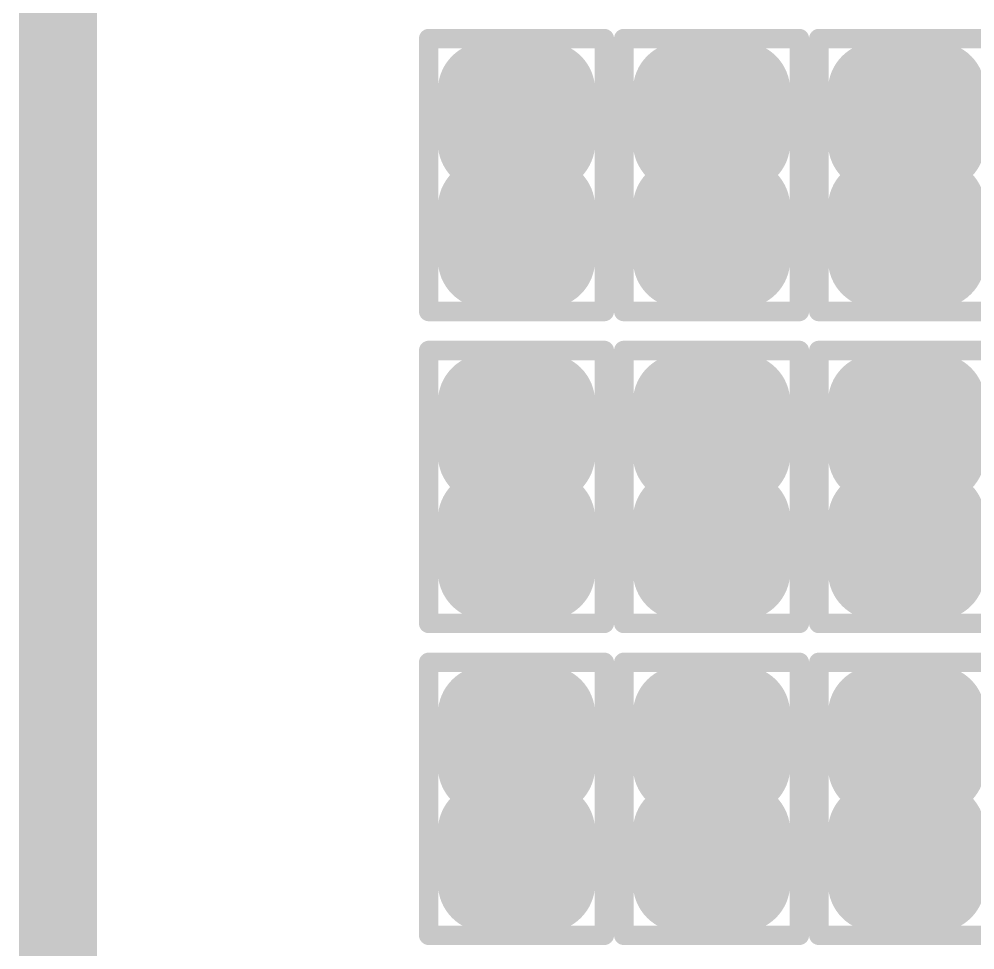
# Model space of a CAD drawing. Header units: millimetres. Extents: x 169 to 355, y 129 to 253.
# Drawn here: x 183.9 to 186.35, y 158.837 to 161.225 of the extents above; entities that cross this region are included whole.
import ezdxf

# ---------------------------------------------------------------- set-up
doc = ezdxf.new("R2010")
doc.units = ezdxf.units.MM
for name, color, linetype in [('BottomLayer', 5, 'Continuous'), ('BottomOverlay', 54, 'Continuous'), ('BottomPaste', 16, 'Continuous'), ('BottomSolder', 6, 'Continuous'), ('Mechanical1', 6, 'Continuous'), ('Mechanical15', 56, 'Continuous')]:
    doc.layers.add(name, color=color, linetype=linetype)

# ---------------------------------------------------------------- blocks, each defined once
blk = doc.blocks.new('R01005_B_1287')
at = {"layer": 'BottomLayer', "const_width": 0.0225}
for points in [[(-0.2287, 0.0775, 1), (-0.2063, 0.0775, 1)], [(-0.0937, 0.0775, 1), (-0.0712, 0.0775, 1)], [(0.0712, 0.0775, 1), (0.0937, 0.0775, 1)], [(0.2063, 0.0775, 1), (0.2287, 0.0775, 1)], [(-0.2287, -0.0775, 1), (-0.2063, -0.0775, 1)], [(-0.0937, -0.0775, 1), (-0.0712, -0.0775, 1)], [(0.0712, -0.0775, 1), (0.0937, -0.0775, 1)], [(0.2063, -0.0775, 1), (0.2287, -0.0775, 1)]]:
    blk.add_lwpolyline(points, format="xyb", close=True, dxfattribs=at)
at = {"layer": 'BottomLayer'}
for points in [[(-0.0825, -0.1), (-0.0825, 0.1), (-0.2175, -0.1), (-0.2175, 0.1)], [(0.2175, -0.1), (0.2175, 0.1), (0.0825, -0.1), (0.0825, 0.1)], [(-0.06, -0.0775), (-0.06, 0.0775), (-0.24, -0.0775), (-0.24, 0.0775)], [(0.24, -0.0775), (0.24, 0.0775), (0.06, -0.0775), (0.06, 0.0775)]]:
    blk.add_solid(points, dxfattribs=at)
at = {"layer": 'BottomPaste', "const_width": 0.0225}
for points in [[(-0.2287, 0.0775, 1), (-0.2063, 0.0775, 1)], [(-0.0937, 0.0775, 1), (-0.0712, 0.0775, 1)], [(0.0712, 0.0775, 1), (0.0937, 0.0775, 1)], [(0.2063, 0.0775, 1), (0.2287, 0.0775, 1)], [(-0.2287, -0.0775, 1), (-0.2063, -0.0775, 1)], [(-0.0937, -0.0775, 1), (-0.0712, -0.0775, 1)], [(0.0712, -0.0775, 1), (0.0937, -0.0775, 1)], [(0.2063, -0.0775, 1), (0.2287, -0.0775, 1)]]:
    blk.add_lwpolyline(points, format="xyb", close=True, dxfattribs=at)
at = {"layer": 'BottomPaste'}
for points in [[(-0.0825, -0.1), (-0.0825, 0.1), (-0.2175, -0.1), (-0.2175, 0.1)], [(0.2175, -0.1), (0.2175, 0.1), (0.0825, -0.1), (0.0825, 0.1)], [(-0.06, -0.0775), (-0.06, 0.0775), (-0.24, -0.0775), (-0.24, 0.0775)], [(0.24, -0.0775), (0.24, 0.0775), (0.06, -0.0775), (0.06, 0.0775)]]:
    blk.add_solid(points, dxfattribs=at)
at = {"layer": 'BottomSolder', "const_width": 0.1241}
for points in [[(-0.2795, 0.0775, 1), (-0.1555, 0.0775, 1)], [(-0.1445, 0.0775, 1), (-0.0204, 0.0775, 1)], [(0.0204, 0.0775, 1), (0.1445, 0.0775, 1)], [(0.1555, 0.0775, 1), (0.2795, 0.0775, 1)], [(-0.2795, -0.0775, 1), (-0.1555, -0.0775, 1)], [(-0.1445, -0.0775, 1), (-0.0204, -0.0775, 1)], [(0.0204, -0.0775, 1), (0.1445, -0.0775, 1)], [(0.1555, -0.0775, 1), (0.2795, -0.0775, 1)]]:
    blk.add_lwpolyline(points, format="xyb", close=True, dxfattribs=at)
at = {"layer": 'BottomSolder'}
for points in [[(-0.0825, -0.2016), (-0.0825, 0.2016), (-0.2175, -0.2016), (-0.2175, 0.2016)], [(0.2175, -0.2016), (0.2175, 0.2016), (0.0825, -0.2016), (0.0825, 0.2016)], [(0.0416, -0.0775), (0.0416, 0.0775), (-0.3416, -0.0775), (-0.3416, 0.0775)], [(0.3416, -0.0775), (0.3416, 0.0775), (-0.0416, -0.0775), (-0.0416, 0.0775)]]:
    blk.add_solid(points, dxfattribs=at)
at = {"layer": 'Mechanical1', "const_width": 0.05}
for points in [[(-0.1999, 0.0999), (-0.1999, -0.1001)], [(-0.1999, 0.0999), (0.2001, 0.0999)], [(0.2001, 0.0999), (0.2001, -0.1001)], [(-0.1999, -0.1001), (0.2001, -0.1001)]]:
    blk.add_lwpolyline(points, dxfattribs=at)
at = {"layer": 'Mechanical1', "const_width": 0.025}
for points in [[(-0.2124, 0.0999, 1), (-0.1874, 0.0999, 1)], [(-0.2124, 0.0999, 1), (-0.1874, 0.0999, 1)], [(0.1876, 0.0999, 1), (0.2126, 0.0999, 1)], [(0.1876, 0.0999, 1), (0.2126, 0.0999, 1)], [(-0.2124, -0.1001, 1), (-0.1874, -0.1001, 1)], [(-0.2124, -0.1001, 1), (-0.1874, -0.1001, 1)], [(0.1876, -0.1001, 1), (0.2126, -0.1001, 1)], [(0.1876, -0.1001, 1), (0.2126, -0.1001, 1)]]:
    blk.add_lwpolyline(points, format="xyb", close=True, dxfattribs=at)
at = {"layer": 'Mechanical15', "const_width": 0.05}
for points in [[(-0.35, 0.225), (-0.35, -0.225)], [(-0.35, 0.225), (0.35, 0.225)], [(0.35, 0.225), (0.35, -0.225)], [(0, 0.125), (0, -0.125)], [(-0.15, 0), (0.15, 0)], [(-0.35, -0.225), (0.35, -0.225)]]:
    blk.add_lwpolyline(points, dxfattribs=at)
at = {"layer": 'Mechanical15', "const_width": 0.025}
for points in [[(-0.3625, 0.225, 1), (-0.3375, 0.225, 1)], [(-0.3625, 0.225, 1), (-0.3375, 0.225, 1)], [(0.3375, 0.225, 1), (0.3625, 0.225, 1)], [(0.3375, 0.225, 1), (0.3625, 0.225, 1)], [(-0.0125, 0.125, 1), (0.0125, 0.125, 1)], [(-0.1625, 0, 1), (-0.1375, 0, 1)], [(0.1375, 0, 1), (0.1625, 0, 1)], [(-0.0125, -0.125, 1), (0.0125, -0.125, 1)], [(-0.3625, -0.225, 1), (-0.3375, -0.225, 1)], [(-0.3625, -0.225, 1), (-0.3375, -0.225, 1)], [(0.3375, -0.225, 1), (0.3625, -0.225, 1)], [(0.3375, -0.225, 1), (0.3625, -0.225, 1)]]:
    blk.add_lwpolyline(points, format="xyb", close=True, dxfattribs=at)
blk = doc.blocks.new('R01005_B_1288')
at = {"layer": 'BottomLayer', "const_width": 0.0225}
for points in [[(-0.2287, 0.0775, 1), (-0.2063, 0.0775, 1)], [(-0.0937, 0.0775, 1), (-0.0712, 0.0775, 1)], [(0.0712, 0.0775, 1), (0.0937, 0.0775, 1)], [(0.2063, 0.0775, 1), (0.2287, 0.0775, 1)], [(-0.2287, -0.0775, 1), (-0.2063, -0.0775, 1)], [(-0.0937, -0.0775, 1), (-0.0712, -0.0775, 1)], [(0.0712, -0.0775, 1), (0.0937, -0.0775, 1)], [(0.2063, -0.0775, 1), (0.2287, -0.0775, 1)]]:
    blk.add_lwpolyline(points, format="xyb", close=True, dxfattribs=at)
at = {"layer": 'BottomLayer'}
for points in [[(-0.0825, -0.1), (-0.0825, 0.1), (-0.2175, -0.1), (-0.2175, 0.1)], [(0.2175, -0.1), (0.2175, 0.1), (0.0825, -0.1), (0.0825, 0.1)], [(-0.06, -0.0775), (-0.06, 0.0775), (-0.24, -0.0775), (-0.24, 0.0775)], [(0.24, -0.0775), (0.24, 0.0775), (0.06, -0.0775), (0.06, 0.0775)]]:
    blk.add_solid(points, dxfattribs=at)
at = {"layer": 'BottomPaste', "const_width": 0.0225}
for points in [[(-0.2287, 0.0775, 1), (-0.2063, 0.0775, 1)], [(-0.0937, 0.0775, 1), (-0.0712, 0.0775, 1)], [(0.0712, 0.0775, 1), (0.0937, 0.0775, 1)], [(0.2063, 0.0775, 1), (0.2287, 0.0775, 1)], [(-0.2287, -0.0775, 1), (-0.2063, -0.0775, 1)], [(-0.0937, -0.0775, 1), (-0.0712, -0.0775, 1)], [(0.0712, -0.0775, 1), (0.0937, -0.0775, 1)], [(0.2063, -0.0775, 1), (0.2287, -0.0775, 1)]]:
    blk.add_lwpolyline(points, format="xyb", close=True, dxfattribs=at)
at = {"layer": 'BottomPaste'}
for points in [[(-0.0825, -0.1), (-0.0825, 0.1), (-0.2175, -0.1), (-0.2175, 0.1)], [(0.2175, -0.1), (0.2175, 0.1), (0.0825, -0.1), (0.0825, 0.1)], [(-0.06, -0.0775), (-0.06, 0.0775), (-0.24, -0.0775), (-0.24, 0.0775)], [(0.24, -0.0775), (0.24, 0.0775), (0.06, -0.0775), (0.06, 0.0775)]]:
    blk.add_solid(points, dxfattribs=at)
at = {"layer": 'BottomSolder', "const_width": 0.1241}
for points in [[(-0.2795, 0.0775, 1), (-0.1555, 0.0775, 1)], [(-0.1445, 0.0775, 1), (-0.0204, 0.0775, 1)], [(0.0204, 0.0775, 1), (0.1445, 0.0775, 1)], [(0.1555, 0.0775, 1), (0.2795, 0.0775, 1)], [(-0.2795, -0.0775, 1), (-0.1555, -0.0775, 1)], [(-0.1445, -0.0775, 1), (-0.0204, -0.0775, 1)], [(0.0204, -0.0775, 1), (0.1445, -0.0775, 1)], [(0.1555, -0.0775, 1), (0.2795, -0.0775, 1)]]:
    blk.add_lwpolyline(points, format="xyb", close=True, dxfattribs=at)
at = {"layer": 'BottomSolder'}
for points in [[(-0.0825, -0.2016), (-0.0825, 0.2016), (-0.2175, -0.2016), (-0.2175, 0.2016)], [(0.2175, -0.2016), (0.2175, 0.2016), (0.0825, -0.2016), (0.0825, 0.2016)], [(0.0416, -0.0775), (0.0416, 0.0775), (-0.3416, -0.0775), (-0.3416, 0.0775)], [(0.3416, -0.0775), (0.3416, 0.0775), (-0.0416, -0.0775), (-0.0416, 0.0775)]]:
    blk.add_solid(points, dxfattribs=at)
at = {"layer": 'Mechanical1', "const_width": 0.05}
for points in [[(-0.1999, 0.0999), (-0.1999, -0.1001)], [(-0.1999, 0.0999), (0.2001, 0.0999)], [(0.2001, 0.0999), (0.2001, -0.1001)], [(-0.1999, -0.1001), (0.2001, -0.1001)]]:
    blk.add_lwpolyline(points, dxfattribs=at)
at = {"layer": 'Mechanical1', "const_width": 0.025}
for points in [[(-0.2124, 0.0999, 1), (-0.1874, 0.0999, 1)], [(-0.2124, 0.0999, 1), (-0.1874, 0.0999, 1)], [(0.1876, 0.0999, 1), (0.2126, 0.0999, 1)], [(0.1876, 0.0999, 1), (0.2126, 0.0999, 1)], [(-0.2124, -0.1001, 1), (-0.1874, -0.1001, 1)], [(-0.2124, -0.1001, 1), (-0.1874, -0.1001, 1)], [(0.1876, -0.1001, 1), (0.2126, -0.1001, 1)], [(0.1876, -0.1001, 1), (0.2126, -0.1001, 1)]]:
    blk.add_lwpolyline(points, format="xyb", close=True, dxfattribs=at)
at = {"layer": 'Mechanical15', "const_width": 0.05}
for points in [[(-0.35, 0.225), (-0.35, -0.225)], [(-0.35, 0.225), (0.35, 0.225)], [(0.35, 0.225), (0.35, -0.225)], [(0, 0.125), (0, -0.125)], [(-0.15, 0), (0.15, 0)], [(-0.35, -0.225), (0.35, -0.225)]]:
    blk.add_lwpolyline(points, dxfattribs=at)
at = {"layer": 'Mechanical15', "const_width": 0.025}
for points in [[(-0.3625, 0.225, 1), (-0.3375, 0.225, 1)], [(-0.3625, 0.225, 1), (-0.3375, 0.225, 1)], [(0.3375, 0.225, 1), (0.3625, 0.225, 1)], [(0.3375, 0.225, 1), (0.3625, 0.225, 1)], [(-0.0125, 0.125, 1), (0.0125, 0.125, 1)], [(-0.1625, 0, 1), (-0.1375, 0, 1)], [(0.1375, 0, 1), (0.1625, 0, 1)], [(-0.0125, -0.125, 1), (0.0125, -0.125, 1)], [(-0.3625, -0.225, 1), (-0.3375, -0.225, 1)], [(-0.3625, -0.225, 1), (-0.3375, -0.225, 1)], [(0.3375, -0.225, 1), (0.3625, -0.225, 1)], [(0.3375, -0.225, 1), (0.3625, -0.225, 1)]]:
    blk.add_lwpolyline(points, format="xyb", close=True, dxfattribs=at)
blk = doc.blocks.new('R01005_B_1289')
at = {"layer": 'BottomLayer', "const_width": 0.0225}
for points in [[(-0.2287, 0.0775, 1), (-0.2063, 0.0775, 1)], [(-0.0937, 0.0775, 1), (-0.0712, 0.0775, 1)], [(0.0712, 0.0775, 1), (0.0937, 0.0775, 1)], [(0.2063, 0.0775, 1), (0.2287, 0.0775, 1)], [(-0.2287, -0.0775, 1), (-0.2063, -0.0775, 1)], [(-0.0937, -0.0775, 1), (-0.0712, -0.0775, 1)], [(0.0712, -0.0775, 1), (0.0937, -0.0775, 1)], [(0.2063, -0.0775, 1), (0.2287, -0.0775, 1)]]:
    blk.add_lwpolyline(points, format="xyb", close=True, dxfattribs=at)
at = {"layer": 'BottomLayer'}
for points in [[(-0.0825, -0.1), (-0.0825, 0.1), (-0.2175, -0.1), (-0.2175, 0.1)], [(0.2175, -0.1), (0.2175, 0.1), (0.0825, -0.1), (0.0825, 0.1)], [(-0.06, -0.0775), (-0.06, 0.0775), (-0.24, -0.0775), (-0.24, 0.0775)], [(0.24, -0.0775), (0.24, 0.0775), (0.06, -0.0775), (0.06, 0.0775)]]:
    blk.add_solid(points, dxfattribs=at)
at = {"layer": 'BottomPaste', "const_width": 0.0225}
for points in [[(-0.2287, 0.0775, 1), (-0.2063, 0.0775, 1)], [(-0.0937, 0.0775, 1), (-0.0712, 0.0775, 1)], [(0.0712, 0.0775, 1), (0.0937, 0.0775, 1)], [(0.2063, 0.0775, 1), (0.2287, 0.0775, 1)], [(-0.2287, -0.0775, 1), (-0.2063, -0.0775, 1)], [(-0.0937, -0.0775, 1), (-0.0712, -0.0775, 1)], [(0.0712, -0.0775, 1), (0.0937, -0.0775, 1)], [(0.2063, -0.0775, 1), (0.2287, -0.0775, 1)]]:
    blk.add_lwpolyline(points, format="xyb", close=True, dxfattribs=at)
at = {"layer": 'BottomPaste'}
for points in [[(-0.0825, -0.1), (-0.0825, 0.1), (-0.2175, -0.1), (-0.2175, 0.1)], [(0.2175, -0.1), (0.2175, 0.1), (0.0825, -0.1), (0.0825, 0.1)], [(-0.06, -0.0775), (-0.06, 0.0775), (-0.24, -0.0775), (-0.24, 0.0775)], [(0.24, -0.0775), (0.24, 0.0775), (0.06, -0.0775), (0.06, 0.0775)]]:
    blk.add_solid(points, dxfattribs=at)
at = {"layer": 'BottomSolder', "const_width": 0.1241}
for points in [[(-0.2795, 0.0775, 1), (-0.1555, 0.0775, 1)], [(-0.1445, 0.0775, 1), (-0.0204, 0.0775, 1)], [(0.0204, 0.0775, 1), (0.1445, 0.0775, 1)], [(0.1555, 0.0775, 1), (0.2795, 0.0775, 1)], [(-0.2795, -0.0775, 1), (-0.1555, -0.0775, 1)], [(-0.1445, -0.0775, 1), (-0.0204, -0.0775, 1)], [(0.0204, -0.0775, 1), (0.1445, -0.0775, 1)], [(0.1555, -0.0775, 1), (0.2795, -0.0775, 1)]]:
    blk.add_lwpolyline(points, format="xyb", close=True, dxfattribs=at)
at = {"layer": 'BottomSolder'}
for points in [[(-0.0825, -0.2016), (-0.0825, 0.2016), (-0.2175, -0.2016), (-0.2175, 0.2016)], [(0.2175, -0.2016), (0.2175, 0.2016), (0.0825, -0.2016), (0.0825, 0.2016)], [(0.0416, -0.0775), (0.0416, 0.0775), (-0.3416, -0.0775), (-0.3416, 0.0775)], [(0.3416, -0.0775), (0.3416, 0.0775), (-0.0416, -0.0775), (-0.0416, 0.0775)]]:
    blk.add_solid(points, dxfattribs=at)
at = {"layer": 'Mechanical1', "const_width": 0.05}
for points in [[(-0.1999, 0.0999), (-0.1999, -0.1001)], [(-0.1999, 0.0999), (0.2001, 0.0999)], [(0.2001, 0.0999), (0.2001, -0.1001)], [(-0.1999, -0.1001), (0.2001, -0.1001)]]:
    blk.add_lwpolyline(points, dxfattribs=at)
at = {"layer": 'Mechanical1', "const_width": 0.025}
for points in [[(-0.2124, 0.0999, 1), (-0.1874, 0.0999, 1)], [(-0.2124, 0.0999, 1), (-0.1874, 0.0999, 1)], [(0.1876, 0.0999, 1), (0.2126, 0.0999, 1)], [(0.1876, 0.0999, 1), (0.2126, 0.0999, 1)], [(-0.2124, -0.1001, 1), (-0.1874, -0.1001, 1)], [(-0.2124, -0.1001, 1), (-0.1874, -0.1001, 1)], [(0.1876, -0.1001, 1), (0.2126, -0.1001, 1)], [(0.1876, -0.1001, 1), (0.2126, -0.1001, 1)]]:
    blk.add_lwpolyline(points, format="xyb", close=True, dxfattribs=at)
at = {"layer": 'Mechanical15', "const_width": 0.05}
for points in [[(-0.35, 0.225), (-0.35, -0.225)], [(-0.35, 0.225), (0.35, 0.225)], [(0.35, 0.225), (0.35, -0.225)], [(0, 0.125), (0, -0.125)], [(-0.15, 0), (0.15, 0)], [(-0.35, -0.225), (0.35, -0.225)]]:
    blk.add_lwpolyline(points, dxfattribs=at)
at = {"layer": 'Mechanical15', "const_width": 0.025}
for points in [[(-0.3625, 0.225, 1), (-0.3375, 0.225, 1)], [(-0.3625, 0.225, 1), (-0.3375, 0.225, 1)], [(0.3375, 0.225, 1), (0.3625, 0.225, 1)], [(0.3375, 0.225, 1), (0.3625, 0.225, 1)], [(-0.0125, 0.125, 1), (0.0125, 0.125, 1)], [(-0.1625, 0, 1), (-0.1375, 0, 1)], [(0.1375, 0, 1), (0.1625, 0, 1)], [(-0.0125, -0.125, 1), (0.0125, -0.125, 1)], [(-0.3625, -0.225, 1), (-0.3375, -0.225, 1)], [(-0.3625, -0.225, 1), (-0.3375, -0.225, 1)], [(0.3375, -0.225, 1), (0.3625, -0.225, 1)], [(0.3375, -0.225, 1), (0.3625, -0.225, 1)]]:
    blk.add_lwpolyline(points, format="xyb", close=True, dxfattribs=at)
blk = doc.blocks.new('R01005_B_1322')
at = {"layer": 'BottomLayer', "const_width": 0.0225}
for points in [[(-0.2287, 0.0775, 1), (-0.2063, 0.0775, 1)], [(-0.0937, 0.0775, 1), (-0.0712, 0.0775, 1)], [(0.0712, 0.0775, 1), (0.0937, 0.0775, 1)], [(0.2063, 0.0775, 1), (0.2287, 0.0775, 1)], [(-0.2287, -0.0775, 1), (-0.2063, -0.0775, 1)], [(-0.0937, -0.0775, 1), (-0.0712, -0.0775, 1)], [(0.0712, -0.0775, 1), (0.0937, -0.0775, 1)], [(0.2063, -0.0775, 1), (0.2287, -0.0775, 1)]]:
    blk.add_lwpolyline(points, format="xyb", close=True, dxfattribs=at)
at = {"layer": 'BottomLayer'}
for points in [[(-0.0825, -0.1), (-0.0825, 0.1), (-0.2175, -0.1), (-0.2175, 0.1)], [(0.2175, -0.1), (0.2175, 0.1), (0.0825, -0.1), (0.0825, 0.1)], [(-0.06, -0.0775), (-0.06, 0.0775), (-0.24, -0.0775), (-0.24, 0.0775)], [(0.24, -0.0775), (0.24, 0.0775), (0.06, -0.0775), (0.06, 0.0775)]]:
    blk.add_solid(points, dxfattribs=at)
at = {"layer": 'BottomPaste', "const_width": 0.0225}
for points in [[(-0.2287, 0.0775, 1), (-0.2063, 0.0775, 1)], [(-0.0937, 0.0775, 1), (-0.0712, 0.0775, 1)], [(0.0712, 0.0775, 1), (0.0937, 0.0775, 1)], [(0.2063, 0.0775, 1), (0.2287, 0.0775, 1)], [(-0.2287, -0.0775, 1), (-0.2063, -0.0775, 1)], [(-0.0937, -0.0775, 1), (-0.0712, -0.0775, 1)], [(0.0712, -0.0775, 1), (0.0937, -0.0775, 1)], [(0.2063, -0.0775, 1), (0.2287, -0.0775, 1)]]:
    blk.add_lwpolyline(points, format="xyb", close=True, dxfattribs=at)
at = {"layer": 'BottomPaste'}
for points in [[(-0.0825, -0.1), (-0.0825, 0.1), (-0.2175, -0.1), (-0.2175, 0.1)], [(0.2175, -0.1), (0.2175, 0.1), (0.0825, -0.1), (0.0825, 0.1)], [(-0.06, -0.0775), (-0.06, 0.0775), (-0.24, -0.0775), (-0.24, 0.0775)], [(0.24, -0.0775), (0.24, 0.0775), (0.06, -0.0775), (0.06, 0.0775)]]:
    blk.add_solid(points, dxfattribs=at)
at = {"layer": 'BottomSolder', "const_width": 0.1241}
for points in [[(-0.2795, 0.0775, 1), (-0.1555, 0.0775, 1)], [(-0.1445, 0.0775, 1), (-0.0204, 0.0775, 1)], [(0.0204, 0.0775, 1), (0.1445, 0.0775, 1)], [(0.1555, 0.0775, 1), (0.2795, 0.0775, 1)], [(-0.2795, -0.0775, 1), (-0.1555, -0.0775, 1)], [(-0.1445, -0.0775, 1), (-0.0204, -0.0775, 1)], [(0.0204, -0.0775, 1), (0.1445, -0.0775, 1)], [(0.1555, -0.0775, 1), (0.2795, -0.0775, 1)]]:
    blk.add_lwpolyline(points, format="xyb", close=True, dxfattribs=at)
at = {"layer": 'BottomSolder'}
for points in [[(-0.0825, -0.2016), (-0.0825, 0.2016), (-0.2175, -0.2016), (-0.2175, 0.2016)], [(0.2175, -0.2016), (0.2175, 0.2016), (0.0825, -0.2016), (0.0825, 0.2016)], [(0.0416, -0.0775), (0.0416, 0.0775), (-0.3416, -0.0775), (-0.3416, 0.0775)], [(0.3416, -0.0775), (0.3416, 0.0775), (-0.0416, -0.0775), (-0.0416, 0.0775)]]:
    blk.add_solid(points, dxfattribs=at)
at = {"layer": 'Mechanical1', "const_width": 0.05}
for points in [[(-0.1999, 0.0999), (-0.1999, -0.1001)], [(-0.1999, 0.0999), (0.2001, 0.0999)], [(0.2001, 0.0999), (0.2001, -0.1001)], [(-0.1999, -0.1001), (0.2001, -0.1001)]]:
    blk.add_lwpolyline(points, dxfattribs=at)
at = {"layer": 'Mechanical1', "const_width": 0.025}
for points in [[(-0.2124, 0.0999, 1), (-0.1874, 0.0999, 1)], [(-0.2124, 0.0999, 1), (-0.1874, 0.0999, 1)], [(0.1876, 0.0999, 1), (0.2126, 0.0999, 1)], [(0.1876, 0.0999, 1), (0.2126, 0.0999, 1)], [(-0.2124, -0.1001, 1), (-0.1874, -0.1001, 1)], [(-0.2124, -0.1001, 1), (-0.1874, -0.1001, 1)], [(0.1876, -0.1001, 1), (0.2126, -0.1001, 1)], [(0.1876, -0.1001, 1), (0.2126, -0.1001, 1)]]:
    blk.add_lwpolyline(points, format="xyb", close=True, dxfattribs=at)
at = {"layer": 'Mechanical15', "const_width": 0.05}
for points in [[(-0.35, 0.225), (-0.35, -0.225)], [(-0.35, 0.225), (0.35, 0.225)], [(0.35, 0.225), (0.35, -0.225)], [(0, 0.125), (0, -0.125)], [(-0.15, 0), (0.15, 0)], [(-0.35, -0.225), (0.35, -0.225)]]:
    blk.add_lwpolyline(points, dxfattribs=at)
at = {"layer": 'Mechanical15', "const_width": 0.025}
for points in [[(-0.3625, 0.225, 1), (-0.3375, 0.225, 1)], [(-0.3625, 0.225, 1), (-0.3375, 0.225, 1)], [(0.3375, 0.225, 1), (0.3625, 0.225, 1)], [(0.3375, 0.225, 1), (0.3625, 0.225, 1)], [(-0.0125, 0.125, 1), (0.0125, 0.125, 1)], [(-0.1625, 0, 1), (-0.1375, 0, 1)], [(0.1375, 0, 1), (0.1625, 0, 1)], [(-0.0125, -0.125, 1), (0.0125, -0.125, 1)], [(-0.3625, -0.225, 1), (-0.3375, -0.225, 1)], [(-0.3625, -0.225, 1), (-0.3375, -0.225, 1)], [(0.3375, -0.225, 1), (0.3625, -0.225, 1)], [(0.3375, -0.225, 1), (0.3625, -0.225, 1)]]:
    blk.add_lwpolyline(points, format="xyb", close=True, dxfattribs=at)
blk = doc.blocks.new('R01005_B_1337')
at = {"layer": 'BottomLayer', "const_width": 0.0225}
for points in [[(-0.2287, 0.0775, 1), (-0.2063, 0.0775, 1)], [(-0.0937, 0.0775, 1), (-0.0712, 0.0775, 1)], [(0.0712, 0.0775, 1), (0.0937, 0.0775, 1)], [(0.2063, 0.0775, 1), (0.2287, 0.0775, 1)], [(-0.2287, -0.0775, 1), (-0.2063, -0.0775, 1)], [(-0.0937, -0.0775, 1), (-0.0712, -0.0775, 1)], [(0.0712, -0.0775, 1), (0.0937, -0.0775, 1)], [(0.2063, -0.0775, 1), (0.2287, -0.0775, 1)]]:
    blk.add_lwpolyline(points, format="xyb", close=True, dxfattribs=at)
at = {"layer": 'BottomLayer'}
for points in [[(-0.0825, -0.1), (-0.0825, 0.1), (-0.2175, -0.1), (-0.2175, 0.1)], [(0.2175, -0.1), (0.2175, 0.1), (0.0825, -0.1), (0.0825, 0.1)], [(-0.06, -0.0775), (-0.06, 0.0775), (-0.24, -0.0775), (-0.24, 0.0775)], [(0.24, -0.0775), (0.24, 0.0775), (0.06, -0.0775), (0.06, 0.0775)]]:
    blk.add_solid(points, dxfattribs=at)
at = {"layer": 'BottomPaste', "const_width": 0.0225}
for points in [[(-0.2287, 0.0775, 1), (-0.2063, 0.0775, 1)], [(-0.0937, 0.0775, 1), (-0.0712, 0.0775, 1)], [(0.0712, 0.0775, 1), (0.0937, 0.0775, 1)], [(0.2063, 0.0775, 1), (0.2287, 0.0775, 1)], [(-0.2287, -0.0775, 1), (-0.2063, -0.0775, 1)], [(-0.0937, -0.0775, 1), (-0.0712, -0.0775, 1)], [(0.0712, -0.0775, 1), (0.0937, -0.0775, 1)], [(0.2063, -0.0775, 1), (0.2287, -0.0775, 1)]]:
    blk.add_lwpolyline(points, format="xyb", close=True, dxfattribs=at)
at = {"layer": 'BottomPaste'}
for points in [[(-0.0825, -0.1), (-0.0825, 0.1), (-0.2175, -0.1), (-0.2175, 0.1)], [(0.2175, -0.1), (0.2175, 0.1), (0.0825, -0.1), (0.0825, 0.1)], [(-0.06, -0.0775), (-0.06, 0.0775), (-0.24, -0.0775), (-0.24, 0.0775)], [(0.24, -0.0775), (0.24, 0.0775), (0.06, -0.0775), (0.06, 0.0775)]]:
    blk.add_solid(points, dxfattribs=at)
at = {"layer": 'BottomSolder', "const_width": 0.1241}
for points in [[(-0.2795, 0.0775, 1), (-0.1555, 0.0775, 1)], [(-0.1445, 0.0775, 1), (-0.0204, 0.0775, 1)], [(0.0204, 0.0775, 1), (0.1445, 0.0775, 1)], [(0.1555, 0.0775, 1), (0.2795, 0.0775, 1)], [(-0.2795, -0.0775, 1), (-0.1555, -0.0775, 1)], [(-0.1445, -0.0775, 1), (-0.0204, -0.0775, 1)], [(0.0204, -0.0775, 1), (0.1445, -0.0775, 1)], [(0.1555, -0.0775, 1), (0.2795, -0.0775, 1)]]:
    blk.add_lwpolyline(points, format="xyb", close=True, dxfattribs=at)
at = {"layer": 'BottomSolder'}
for points in [[(-0.0825, -0.2016), (-0.0825, 0.2016), (-0.2175, -0.2016), (-0.2175, 0.2016)], [(0.2175, -0.2016), (0.2175, 0.2016), (0.0825, -0.2016), (0.0825, 0.2016)], [(0.0416, -0.0775), (0.0416, 0.0775), (-0.3416, -0.0775), (-0.3416, 0.0775)], [(0.3416, -0.0775), (0.3416, 0.0775), (-0.0416, -0.0775), (-0.0416, 0.0775)]]:
    blk.add_solid(points, dxfattribs=at)
at = {"layer": 'Mechanical1', "const_width": 0.05}
for points in [[(-0.1999, 0.0999), (-0.1999, -0.1001)], [(-0.1999, 0.0999), (0.2001, 0.0999)], [(0.2001, 0.0999), (0.2001, -0.1001)], [(-0.1999, -0.1001), (0.2001, -0.1001)]]:
    blk.add_lwpolyline(points, dxfattribs=at)
at = {"layer": 'Mechanical1', "const_width": 0.025}
for points in [[(-0.2124, 0.0999, 1), (-0.1874, 0.0999, 1)], [(-0.2124, 0.0999, 1), (-0.1874, 0.0999, 1)], [(0.1876, 0.0999, 1), (0.2126, 0.0999, 1)], [(0.1876, 0.0999, 1), (0.2126, 0.0999, 1)], [(-0.2124, -0.1001, 1), (-0.1874, -0.1001, 1)], [(-0.2124, -0.1001, 1), (-0.1874, -0.1001, 1)], [(0.1876, -0.1001, 1), (0.2126, -0.1001, 1)], [(0.1876, -0.1001, 1), (0.2126, -0.1001, 1)]]:
    blk.add_lwpolyline(points, format="xyb", close=True, dxfattribs=at)
at = {"layer": 'Mechanical15', "const_width": 0.05}
for points in [[(-0.35, 0.225), (-0.35, -0.225)], [(-0.35, 0.225), (0.35, 0.225)], [(0.35, 0.225), (0.35, -0.225)], [(0, 0.125), (0, -0.125)], [(-0.15, 0), (0.15, 0)], [(-0.35, -0.225), (0.35, -0.225)]]:
    blk.add_lwpolyline(points, dxfattribs=at)
at = {"layer": 'Mechanical15', "const_width": 0.025}
for points in [[(-0.3625, 0.225, 1), (-0.3375, 0.225, 1)], [(-0.3625, 0.225, 1), (-0.3375, 0.225, 1)], [(0.3375, 0.225, 1), (0.3625, 0.225, 1)], [(0.3375, 0.225, 1), (0.3625, 0.225, 1)], [(-0.0125, 0.125, 1), (0.0125, 0.125, 1)], [(-0.1625, 0, 1), (-0.1375, 0, 1)], [(0.1375, 0, 1), (0.1625, 0, 1)], [(-0.0125, -0.125, 1), (0.0125, -0.125, 1)], [(-0.3625, -0.225, 1), (-0.3375, -0.225, 1)], [(-0.3625, -0.225, 1), (-0.3375, -0.225, 1)], [(0.3375, -0.225, 1), (0.3625, -0.225, 1)], [(0.3375, -0.225, 1), (0.3625, -0.225, 1)]]:
    blk.add_lwpolyline(points, format="xyb", close=True, dxfattribs=at)
blk = doc.blocks.new('R01005_B_1338')
at = {"layer": 'BottomLayer', "const_width": 0.0225}
for points in [[(-0.2287, 0.0775, 1), (-0.2063, 0.0775, 1)], [(-0.0937, 0.0775, 1), (-0.0712, 0.0775, 1)], [(0.0712, 0.0775, 1), (0.0937, 0.0775, 1)], [(0.2063, 0.0775, 1), (0.2287, 0.0775, 1)], [(-0.2287, -0.0775, 1), (-0.2063, -0.0775, 1)], [(-0.0937, -0.0775, 1), (-0.0712, -0.0775, 1)], [(0.0712, -0.0775, 1), (0.0937, -0.0775, 1)], [(0.2063, -0.0775, 1), (0.2287, -0.0775, 1)]]:
    blk.add_lwpolyline(points, format="xyb", close=True, dxfattribs=at)
at = {"layer": 'BottomLayer'}
for points in [[(-0.0825, -0.1), (-0.0825, 0.1), (-0.2175, -0.1), (-0.2175, 0.1)], [(0.2175, -0.1), (0.2175, 0.1), (0.0825, -0.1), (0.0825, 0.1)], [(-0.06, -0.0775), (-0.06, 0.0775), (-0.24, -0.0775), (-0.24, 0.0775)], [(0.24, -0.0775), (0.24, 0.0775), (0.06, -0.0775), (0.06, 0.0775)]]:
    blk.add_solid(points, dxfattribs=at)
at = {"layer": 'BottomPaste', "const_width": 0.0225}
for points in [[(-0.2287, 0.0775, 1), (-0.2063, 0.0775, 1)], [(-0.0937, 0.0775, 1), (-0.0712, 0.0775, 1)], [(0.0712, 0.0775, 1), (0.0937, 0.0775, 1)], [(0.2063, 0.0775, 1), (0.2287, 0.0775, 1)], [(-0.2287, -0.0775, 1), (-0.2063, -0.0775, 1)], [(-0.0937, -0.0775, 1), (-0.0712, -0.0775, 1)], [(0.0712, -0.0775, 1), (0.0937, -0.0775, 1)], [(0.2063, -0.0775, 1), (0.2287, -0.0775, 1)]]:
    blk.add_lwpolyline(points, format="xyb", close=True, dxfattribs=at)
at = {"layer": 'BottomPaste'}
for points in [[(-0.0825, -0.1), (-0.0825, 0.1), (-0.2175, -0.1), (-0.2175, 0.1)], [(0.2175, -0.1), (0.2175, 0.1), (0.0825, -0.1), (0.0825, 0.1)], [(-0.06, -0.0775), (-0.06, 0.0775), (-0.24, -0.0775), (-0.24, 0.0775)], [(0.24, -0.0775), (0.24, 0.0775), (0.06, -0.0775), (0.06, 0.0775)]]:
    blk.add_solid(points, dxfattribs=at)
at = {"layer": 'BottomSolder', "const_width": 0.1241}
for points in [[(-0.2795, 0.0775, 1), (-0.1555, 0.0775, 1)], [(-0.1445, 0.0775, 1), (-0.0204, 0.0775, 1)], [(0.0204, 0.0775, 1), (0.1445, 0.0775, 1)], [(0.1555, 0.0775, 1), (0.2795, 0.0775, 1)], [(-0.2795, -0.0775, 1), (-0.1555, -0.0775, 1)], [(-0.1445, -0.0775, 1), (-0.0204, -0.0775, 1)], [(0.0204, -0.0775, 1), (0.1445, -0.0775, 1)], [(0.1555, -0.0775, 1), (0.2795, -0.0775, 1)]]:
    blk.add_lwpolyline(points, format="xyb", close=True, dxfattribs=at)
at = {"layer": 'BottomSolder'}
for points in [[(-0.0825, -0.2016), (-0.0825, 0.2016), (-0.2175, -0.2016), (-0.2175, 0.2016)], [(0.2175, -0.2016), (0.2175, 0.2016), (0.0825, -0.2016), (0.0825, 0.2016)], [(0.0416, -0.0775), (0.0416, 0.0775), (-0.3416, -0.0775), (-0.3416, 0.0775)], [(0.3416, -0.0775), (0.3416, 0.0775), (-0.0416, -0.0775), (-0.0416, 0.0775)]]:
    blk.add_solid(points, dxfattribs=at)
at = {"layer": 'Mechanical1', "const_width": 0.05}
for points in [[(-0.1999, 0.0999), (-0.1999, -0.1001)], [(-0.1999, 0.0999), (0.2001, 0.0999)], [(0.2001, 0.0999), (0.2001, -0.1001)], [(-0.1999, -0.1001), (0.2001, -0.1001)]]:
    blk.add_lwpolyline(points, dxfattribs=at)
at = {"layer": 'Mechanical1', "const_width": 0.025}
for points in [[(-0.2124, 0.0999, 1), (-0.1874, 0.0999, 1)], [(-0.2124, 0.0999, 1), (-0.1874, 0.0999, 1)], [(0.1876, 0.0999, 1), (0.2126, 0.0999, 1)], [(0.1876, 0.0999, 1), (0.2126, 0.0999, 1)], [(-0.2124, -0.1001, 1), (-0.1874, -0.1001, 1)], [(-0.2124, -0.1001, 1), (-0.1874, -0.1001, 1)], [(0.1876, -0.1001, 1), (0.2126, -0.1001, 1)], [(0.1876, -0.1001, 1), (0.2126, -0.1001, 1)]]:
    blk.add_lwpolyline(points, format="xyb", close=True, dxfattribs=at)
at = {"layer": 'Mechanical15', "const_width": 0.05}
for points in [[(-0.35, 0.225), (-0.35, -0.225)], [(-0.35, 0.225), (0.35, 0.225)], [(0.35, 0.225), (0.35, -0.225)], [(0, 0.125), (0, -0.125)], [(-0.15, 0), (0.15, 0)], [(-0.35, -0.225), (0.35, -0.225)]]:
    blk.add_lwpolyline(points, dxfattribs=at)
at = {"layer": 'Mechanical15', "const_width": 0.025}
for points in [[(-0.3625, 0.225, 1), (-0.3375, 0.225, 1)], [(-0.3625, 0.225, 1), (-0.3375, 0.225, 1)], [(0.3375, 0.225, 1), (0.3625, 0.225, 1)], [(0.3375, 0.225, 1), (0.3625, 0.225, 1)], [(-0.0125, 0.125, 1), (0.0125, 0.125, 1)], [(-0.1625, 0, 1), (-0.1375, 0, 1)], [(0.1375, 0, 1), (0.1625, 0, 1)], [(-0.0125, -0.125, 1), (0.0125, -0.125, 1)], [(-0.3625, -0.225, 1), (-0.3375, -0.225, 1)], [(-0.3625, -0.225, 1), (-0.3375, -0.225, 1)], [(0.3375, -0.225, 1), (0.3625, -0.225, 1)], [(0.3375, -0.225, 1), (0.3625, -0.225, 1)]]:
    blk.add_lwpolyline(points, format="xyb", close=True, dxfattribs=at)
blk = doc.blocks.new('R01005_B_1347')
at = {"layer": 'BottomLayer', "const_width": 0.0225}
for points in [[(-0.2287, 0.0775, 1), (-0.2063, 0.0775, 1)], [(-0.0937, 0.0775, 1), (-0.0712, 0.0775, 1)], [(0.0712, 0.0775, 1), (0.0937, 0.0775, 1)], [(0.2063, 0.0775, 1), (0.2287, 0.0775, 1)], [(-0.2287, -0.0775, 1), (-0.2063, -0.0775, 1)], [(-0.0937, -0.0775, 1), (-0.0712, -0.0775, 1)], [(0.0712, -0.0775, 1), (0.0937, -0.0775, 1)], [(0.2063, -0.0775, 1), (0.2287, -0.0775, 1)]]:
    blk.add_lwpolyline(points, format="xyb", close=True, dxfattribs=at)
at = {"layer": 'BottomLayer'}
for points in [[(-0.0825, -0.1), (-0.0825, 0.1), (-0.2175, -0.1), (-0.2175, 0.1)], [(0.2175, -0.1), (0.2175, 0.1), (0.0825, -0.1), (0.0825, 0.1)], [(-0.06, -0.0775), (-0.06, 0.0775), (-0.24, -0.0775), (-0.24, 0.0775)], [(0.24, -0.0775), (0.24, 0.0775), (0.06, -0.0775), (0.06, 0.0775)]]:
    blk.add_solid(points, dxfattribs=at)
at = {"layer": 'BottomPaste', "const_width": 0.0225}
for points in [[(-0.2287, 0.0775, 1), (-0.2063, 0.0775, 1)], [(-0.0937, 0.0775, 1), (-0.0712, 0.0775, 1)], [(0.0712, 0.0775, 1), (0.0937, 0.0775, 1)], [(0.2063, 0.0775, 1), (0.2287, 0.0775, 1)], [(-0.2287, -0.0775, 1), (-0.2063, -0.0775, 1)], [(-0.0937, -0.0775, 1), (-0.0712, -0.0775, 1)], [(0.0712, -0.0775, 1), (0.0937, -0.0775, 1)], [(0.2063, -0.0775, 1), (0.2287, -0.0775, 1)]]:
    blk.add_lwpolyline(points, format="xyb", close=True, dxfattribs=at)
at = {"layer": 'BottomPaste'}
for points in [[(-0.0825, -0.1), (-0.0825, 0.1), (-0.2175, -0.1), (-0.2175, 0.1)], [(0.2175, -0.1), (0.2175, 0.1), (0.0825, -0.1), (0.0825, 0.1)], [(-0.06, -0.0775), (-0.06, 0.0775), (-0.24, -0.0775), (-0.24, 0.0775)], [(0.24, -0.0775), (0.24, 0.0775), (0.06, -0.0775), (0.06, 0.0775)]]:
    blk.add_solid(points, dxfattribs=at)
at = {"layer": 'BottomSolder', "const_width": 0.1241}
for points in [[(-0.2795, 0.0775, 1), (-0.1555, 0.0775, 1)], [(-0.1445, 0.0775, 1), (-0.0204, 0.0775, 1)], [(0.0204, 0.0775, 1), (0.1445, 0.0775, 1)], [(0.1555, 0.0775, 1), (0.2795, 0.0775, 1)], [(-0.2795, -0.0775, 1), (-0.1555, -0.0775, 1)], [(-0.1445, -0.0775, 1), (-0.0204, -0.0775, 1)], [(0.0204, -0.0775, 1), (0.1445, -0.0775, 1)], [(0.1555, -0.0775, 1), (0.2795, -0.0775, 1)]]:
    blk.add_lwpolyline(points, format="xyb", close=True, dxfattribs=at)
at = {"layer": 'BottomSolder'}
for points in [[(-0.0825, -0.2016), (-0.0825, 0.2016), (-0.2175, -0.2016), (-0.2175, 0.2016)], [(0.2175, -0.2016), (0.2175, 0.2016), (0.0825, -0.2016), (0.0825, 0.2016)], [(0.0416, -0.0775), (0.0416, 0.0775), (-0.3416, -0.0775), (-0.3416, 0.0775)], [(0.3416, -0.0775), (0.3416, 0.0775), (-0.0416, -0.0775), (-0.0416, 0.0775)]]:
    blk.add_solid(points, dxfattribs=at)
at = {"layer": 'Mechanical1', "const_width": 0.05}
for points in [[(-0.1999, 0.0999), (-0.1999, -0.1001)], [(-0.1999, 0.0999), (0.2001, 0.0999)], [(0.2001, 0.0999), (0.2001, -0.1001)], [(-0.1999, -0.1001), (0.2001, -0.1001)]]:
    blk.add_lwpolyline(points, dxfattribs=at)
at = {"layer": 'Mechanical1', "const_width": 0.025}
for points in [[(-0.2124, 0.0999, 1), (-0.1874, 0.0999, 1)], [(-0.2124, 0.0999, 1), (-0.1874, 0.0999, 1)], [(0.1876, 0.0999, 1), (0.2126, 0.0999, 1)], [(0.1876, 0.0999, 1), (0.2126, 0.0999, 1)], [(-0.2124, -0.1001, 1), (-0.1874, -0.1001, 1)], [(-0.2124, -0.1001, 1), (-0.1874, -0.1001, 1)], [(0.1876, -0.1001, 1), (0.2126, -0.1001, 1)], [(0.1876, -0.1001, 1), (0.2126, -0.1001, 1)]]:
    blk.add_lwpolyline(points, format="xyb", close=True, dxfattribs=at)
at = {"layer": 'Mechanical15', "const_width": 0.05}
for points in [[(-0.35, 0.225), (-0.35, -0.225)], [(-0.35, 0.225), (0.35, 0.225)], [(0.35, 0.225), (0.35, -0.225)], [(0, 0.125), (0, -0.125)], [(-0.15, 0), (0.15, 0)], [(-0.35, -0.225), (0.35, -0.225)]]:
    blk.add_lwpolyline(points, dxfattribs=at)
at = {"layer": 'Mechanical15', "const_width": 0.025}
for points in [[(-0.3625, 0.225, 1), (-0.3375, 0.225, 1)], [(-0.3625, 0.225, 1), (-0.3375, 0.225, 1)], [(0.3375, 0.225, 1), (0.3625, 0.225, 1)], [(0.3375, 0.225, 1), (0.3625, 0.225, 1)], [(-0.0125, 0.125, 1), (0.0125, 0.125, 1)], [(-0.1625, 0, 1), (-0.1375, 0, 1)], [(0.1375, 0, 1), (0.1625, 0, 1)], [(-0.0125, -0.125, 1), (0.0125, -0.125, 1)], [(-0.3625, -0.225, 1), (-0.3375, -0.225, 1)], [(-0.3625, -0.225, 1), (-0.3375, -0.225, 1)], [(0.3375, -0.225, 1), (0.3625, -0.225, 1)], [(0.3375, -0.225, 1), (0.3625, -0.225, 1)]]:
    blk.add_lwpolyline(points, format="xyb", close=True, dxfattribs=at)
blk = doc.blocks.new('R01005_B_1360')
at = {"layer": 'BottomLayer', "const_width": 0.0225}
for points in [[(-0.2287, 0.0775, 1), (-0.2063, 0.0775, 1)], [(-0.0937, 0.0775, 1), (-0.0712, 0.0775, 1)], [(0.0712, 0.0775, 1), (0.0937, 0.0775, 1)], [(0.2063, 0.0775, 1), (0.2287, 0.0775, 1)], [(-0.2287, -0.0775, 1), (-0.2063, -0.0775, 1)], [(-0.0937, -0.0775, 1), (-0.0712, -0.0775, 1)], [(0.0712, -0.0775, 1), (0.0937, -0.0775, 1)], [(0.2063, -0.0775, 1), (0.2287, -0.0775, 1)]]:
    blk.add_lwpolyline(points, format="xyb", close=True, dxfattribs=at)
at = {"layer": 'BottomLayer'}
for points in [[(-0.0825, -0.1), (-0.0825, 0.1), (-0.2175, -0.1), (-0.2175, 0.1)], [(0.2175, -0.1), (0.2175, 0.1), (0.0825, -0.1), (0.0825, 0.1)], [(-0.06, -0.0775), (-0.06, 0.0775), (-0.24, -0.0775), (-0.24, 0.0775)], [(0.24, -0.0775), (0.24, 0.0775), (0.06, -0.0775), (0.06, 0.0775)]]:
    blk.add_solid(points, dxfattribs=at)
at = {"layer": 'BottomPaste', "const_width": 0.0225}
for points in [[(-0.2287, 0.0775, 1), (-0.2063, 0.0775, 1)], [(-0.0937, 0.0775, 1), (-0.0712, 0.0775, 1)], [(0.0712, 0.0775, 1), (0.0937, 0.0775, 1)], [(0.2063, 0.0775, 1), (0.2287, 0.0775, 1)], [(-0.2287, -0.0775, 1), (-0.2063, -0.0775, 1)], [(-0.0937, -0.0775, 1), (-0.0712, -0.0775, 1)], [(0.0712, -0.0775, 1), (0.0937, -0.0775, 1)], [(0.2063, -0.0775, 1), (0.2287, -0.0775, 1)]]:
    blk.add_lwpolyline(points, format="xyb", close=True, dxfattribs=at)
at = {"layer": 'BottomPaste'}
for points in [[(-0.0825, -0.1), (-0.0825, 0.1), (-0.2175, -0.1), (-0.2175, 0.1)], [(0.2175, -0.1), (0.2175, 0.1), (0.0825, -0.1), (0.0825, 0.1)], [(-0.06, -0.0775), (-0.06, 0.0775), (-0.24, -0.0775), (-0.24, 0.0775)], [(0.24, -0.0775), (0.24, 0.0775), (0.06, -0.0775), (0.06, 0.0775)]]:
    blk.add_solid(points, dxfattribs=at)
at = {"layer": 'BottomSolder', "const_width": 0.1241}
for points in [[(-0.2795, 0.0775, 1), (-0.1555, 0.0775, 1)], [(-0.1445, 0.0775, 1), (-0.0204, 0.0775, 1)], [(0.0204, 0.0775, 1), (0.1445, 0.0775, 1)], [(0.1555, 0.0775, 1), (0.2795, 0.0775, 1)], [(-0.2795, -0.0775, 1), (-0.1555, -0.0775, 1)], [(-0.1445, -0.0775, 1), (-0.0204, -0.0775, 1)], [(0.0204, -0.0775, 1), (0.1445, -0.0775, 1)], [(0.1555, -0.0775, 1), (0.2795, -0.0775, 1)]]:
    blk.add_lwpolyline(points, format="xyb", close=True, dxfattribs=at)
at = {"layer": 'BottomSolder'}
for points in [[(-0.0825, -0.2016), (-0.0825, 0.2016), (-0.2175, -0.2016), (-0.2175, 0.2016)], [(0.2175, -0.2016), (0.2175, 0.2016), (0.0825, -0.2016), (0.0825, 0.2016)], [(0.0416, -0.0775), (0.0416, 0.0775), (-0.3416, -0.0775), (-0.3416, 0.0775)], [(0.3416, -0.0775), (0.3416, 0.0775), (-0.0416, -0.0775), (-0.0416, 0.0775)]]:
    blk.add_solid(points, dxfattribs=at)
at = {"layer": 'Mechanical1', "const_width": 0.05}
for points in [[(-0.1999, 0.0999), (-0.1999, -0.1001)], [(-0.1999, 0.0999), (0.2001, 0.0999)], [(0.2001, 0.0999), (0.2001, -0.1001)], [(-0.1999, -0.1001), (0.2001, -0.1001)]]:
    blk.add_lwpolyline(points, dxfattribs=at)
at = {"layer": 'Mechanical1', "const_width": 0.025}
for points in [[(-0.2124, 0.0999, 1), (-0.1874, 0.0999, 1)], [(-0.2124, 0.0999, 1), (-0.1874, 0.0999, 1)], [(0.1876, 0.0999, 1), (0.2126, 0.0999, 1)], [(0.1876, 0.0999, 1), (0.2126, 0.0999, 1)], [(-0.2124, -0.1001, 1), (-0.1874, -0.1001, 1)], [(-0.2124, -0.1001, 1), (-0.1874, -0.1001, 1)], [(0.1876, -0.1001, 1), (0.2126, -0.1001, 1)], [(0.1876, -0.1001, 1), (0.2126, -0.1001, 1)]]:
    blk.add_lwpolyline(points, format="xyb", close=True, dxfattribs=at)
at = {"layer": 'Mechanical15', "const_width": 0.05}
for points in [[(-0.35, 0.225), (-0.35, -0.225)], [(-0.35, 0.225), (0.35, 0.225)], [(0.35, 0.225), (0.35, -0.225)], [(0, 0.125), (0, -0.125)], [(-0.15, 0), (0.15, 0)], [(-0.35, -0.225), (0.35, -0.225)]]:
    blk.add_lwpolyline(points, dxfattribs=at)
at = {"layer": 'Mechanical15', "const_width": 0.025}
for points in [[(-0.3625, 0.225, 1), (-0.3375, 0.225, 1)], [(-0.3625, 0.225, 1), (-0.3375, 0.225, 1)], [(0.3375, 0.225, 1), (0.3625, 0.225, 1)], [(0.3375, 0.225, 1), (0.3625, 0.225, 1)], [(-0.0125, 0.125, 1), (0.0125, 0.125, 1)], [(-0.1625, 0, 1), (-0.1375, 0, 1)], [(0.1375, 0, 1), (0.1625, 0, 1)], [(-0.0125, -0.125, 1), (0.0125, -0.125, 1)], [(-0.3625, -0.225, 1), (-0.3375, -0.225, 1)], [(-0.3625, -0.225, 1), (-0.3375, -0.225, 1)], [(0.3375, -0.225, 1), (0.3625, -0.225, 1)], [(0.3375, -0.225, 1), (0.3625, -0.225, 1)]]:
    blk.add_lwpolyline(points, format="xyb", close=True, dxfattribs=at)
blk = doc.blocks.new('R01005_B_1361')
at = {"layer": 'BottomLayer', "const_width": 0.0225}
for points in [[(-0.2287, 0.0775, 1), (-0.2063, 0.0775, 1)], [(-0.0937, 0.0775, 1), (-0.0712, 0.0775, 1)], [(0.0712, 0.0775, 1), (0.0937, 0.0775, 1)], [(0.2063, 0.0775, 1), (0.2287, 0.0775, 1)], [(-0.2287, -0.0775, 1), (-0.2063, -0.0775, 1)], [(-0.0937, -0.0775, 1), (-0.0712, -0.0775, 1)], [(0.0712, -0.0775, 1), (0.0937, -0.0775, 1)], [(0.2063, -0.0775, 1), (0.2287, -0.0775, 1)]]:
    blk.add_lwpolyline(points, format="xyb", close=True, dxfattribs=at)
at = {"layer": 'BottomLayer'}
for points in [[(-0.0825, -0.1), (-0.0825, 0.1), (-0.2175, -0.1), (-0.2175, 0.1)], [(0.2175, -0.1), (0.2175, 0.1), (0.0825, -0.1), (0.0825, 0.1)], [(-0.06, -0.0775), (-0.06, 0.0775), (-0.24, -0.0775), (-0.24, 0.0775)], [(0.24, -0.0775), (0.24, 0.0775), (0.06, -0.0775), (0.06, 0.0775)]]:
    blk.add_solid(points, dxfattribs=at)
at = {"layer": 'BottomPaste', "const_width": 0.0225}
for points in [[(-0.2287, 0.0775, 1), (-0.2063, 0.0775, 1)], [(-0.0937, 0.0775, 1), (-0.0712, 0.0775, 1)], [(0.0712, 0.0775, 1), (0.0937, 0.0775, 1)], [(0.2063, 0.0775, 1), (0.2287, 0.0775, 1)], [(-0.2287, -0.0775, 1), (-0.2063, -0.0775, 1)], [(-0.0937, -0.0775, 1), (-0.0712, -0.0775, 1)], [(0.0712, -0.0775, 1), (0.0937, -0.0775, 1)], [(0.2063, -0.0775, 1), (0.2287, -0.0775, 1)]]:
    blk.add_lwpolyline(points, format="xyb", close=True, dxfattribs=at)
at = {"layer": 'BottomPaste'}
for points in [[(-0.0825, -0.1), (-0.0825, 0.1), (-0.2175, -0.1), (-0.2175, 0.1)], [(0.2175, -0.1), (0.2175, 0.1), (0.0825, -0.1), (0.0825, 0.1)], [(-0.06, -0.0775), (-0.06, 0.0775), (-0.24, -0.0775), (-0.24, 0.0775)], [(0.24, -0.0775), (0.24, 0.0775), (0.06, -0.0775), (0.06, 0.0775)]]:
    blk.add_solid(points, dxfattribs=at)
at = {"layer": 'BottomSolder', "const_width": 0.1241}
for points in [[(-0.2795, 0.0775, 1), (-0.1555, 0.0775, 1)], [(-0.1445, 0.0775, 1), (-0.0204, 0.0775, 1)], [(0.0204, 0.0775, 1), (0.1445, 0.0775, 1)], [(0.1555, 0.0775, 1), (0.2795, 0.0775, 1)], [(-0.2795, -0.0775, 1), (-0.1555, -0.0775, 1)], [(-0.1445, -0.0775, 1), (-0.0204, -0.0775, 1)], [(0.0204, -0.0775, 1), (0.1445, -0.0775, 1)], [(0.1555, -0.0775, 1), (0.2795, -0.0775, 1)]]:
    blk.add_lwpolyline(points, format="xyb", close=True, dxfattribs=at)
at = {"layer": 'BottomSolder'}
for points in [[(-0.0825, -0.2016), (-0.0825, 0.2016), (-0.2175, -0.2016), (-0.2175, 0.2016)], [(0.2175, -0.2016), (0.2175, 0.2016), (0.0825, -0.2016), (0.0825, 0.2016)], [(0.0416, -0.0775), (0.0416, 0.0775), (-0.3416, -0.0775), (-0.3416, 0.0775)], [(0.3416, -0.0775), (0.3416, 0.0775), (-0.0416, -0.0775), (-0.0416, 0.0775)]]:
    blk.add_solid(points, dxfattribs=at)
at = {"layer": 'Mechanical1', "const_width": 0.05}
for points in [[(-0.1999, 0.0999), (-0.1999, -0.1001)], [(-0.1999, 0.0999), (0.2001, 0.0999)], [(0.2001, 0.0999), (0.2001, -0.1001)], [(-0.1999, -0.1001), (0.2001, -0.1001)]]:
    blk.add_lwpolyline(points, dxfattribs=at)
at = {"layer": 'Mechanical1', "const_width": 0.025}
for points in [[(-0.2124, 0.0999, 1), (-0.1874, 0.0999, 1)], [(-0.2124, 0.0999, 1), (-0.1874, 0.0999, 1)], [(0.1876, 0.0999, 1), (0.2126, 0.0999, 1)], [(0.1876, 0.0999, 1), (0.2126, 0.0999, 1)], [(-0.2124, -0.1001, 1), (-0.1874, -0.1001, 1)], [(-0.2124, -0.1001, 1), (-0.1874, -0.1001, 1)], [(0.1876, -0.1001, 1), (0.2126, -0.1001, 1)], [(0.1876, -0.1001, 1), (0.2126, -0.1001, 1)]]:
    blk.add_lwpolyline(points, format="xyb", close=True, dxfattribs=at)
at = {"layer": 'Mechanical15', "const_width": 0.05}
for points in [[(-0.35, 0.225), (-0.35, -0.225)], [(-0.35, 0.225), (0.35, 0.225)], [(0.35, 0.225), (0.35, -0.225)], [(0, 0.125), (0, -0.125)], [(-0.15, 0), (0.15, 0)], [(-0.35, -0.225), (0.35, -0.225)]]:
    blk.add_lwpolyline(points, dxfattribs=at)
at = {"layer": 'Mechanical15', "const_width": 0.025}
for points in [[(-0.3625, 0.225, 1), (-0.3375, 0.225, 1)], [(-0.3625, 0.225, 1), (-0.3375, 0.225, 1)], [(0.3375, 0.225, 1), (0.3625, 0.225, 1)], [(0.3375, 0.225, 1), (0.3625, 0.225, 1)], [(-0.0125, 0.125, 1), (0.0125, 0.125, 1)], [(-0.1625, 0, 1), (-0.1375, 0, 1)], [(0.1375, 0, 1), (0.1625, 0, 1)], [(-0.0125, -0.125, 1), (0.0125, -0.125, 1)], [(-0.3625, -0.225, 1), (-0.3375, -0.225, 1)], [(-0.3625, -0.225, 1), (-0.3375, -0.225, 1)], [(0.3375, -0.225, 1), (0.3625, -0.225, 1)], [(0.3375, -0.225, 1), (0.3625, -0.225, 1)]]:
    blk.add_lwpolyline(points, format="xyb", close=True, dxfattribs=at)

msp = doc.modelspace()

# ---------------------------------------------------------------- linework, layer by layer
at = {"layer": 'BottomOverlay', "const_width": 0.2}
msp.add_lwpolyline([(184, 137), (184, 165)], dxfattribs=at)

# ---------------------------------------------------------------- block references
at = {"rotation": 90}
for name, p in [('R01005_B_1347', (185.175, 160.825)), ('R01005_B_1361', (185.675, 160.825)), ('R01005_B_1360', (186.175, 160.825)), ('R01005_B_1289', (185.175, 160.025)), ('R01005_B_1288', (185.675, 160.025)), ('R01005_B_1287', (186.175, 160.025)), ('R01005_B_1322', (185.175, 159.225)), ('R01005_B_1338', (185.675, 159.225)), ('R01005_B_1337', (186.175, 159.225))]:
    msp.add_blockref(name, p, dxfattribs=at)

doc.saveas('drawing.dxf')
